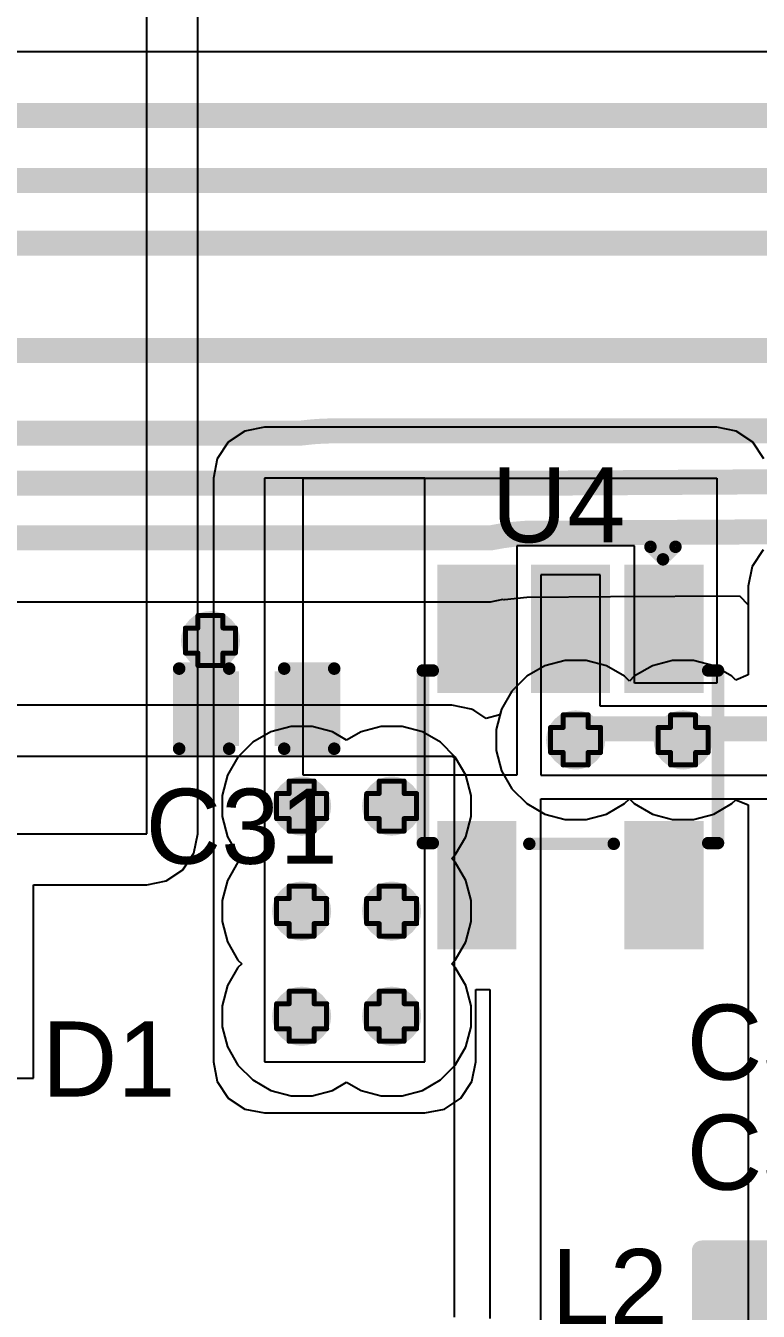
# Model space of a CAD drawing. Header units: inches. Extents: x -5 to 501, y -9 to 81.
# Drawn here: x 88.69 to 96.13, y 25.43 to 38.48 of the extents above; entities that cross this region are included whole.
import ezdxf

# ---------------------------------------------------------------- set-up
doc = ezdxf.new("R2010")
doc.units = ezdxf.units.IN
for name, color, linetype in [('Bottom Layer', 5, 'Continuous'), ('Drill Drawing', 1, 'Continuous'), ('Ground', 16, 'Continuous'), ('Power', 76, 'Continuous'), ('Top Layer', 1, 'Continuous'), ('Top Overlay', 2, 'Continuous'), ('Top Paste', 8, 'Continuous'), ('Top Solder', 216, 'Continuous'), ('Via Holes', 16, 'Continuous')]:
    doc.layers.add(name, color=color, linetype=linetype)
doc.styles.add('Arial', font='', dxfattribs={"height": 0.2})
doc.styles.get('Arial').set_extended_font_data('Arial')

msp = doc.modelspace()

# ---------------------------------------------------------------- hatches: boundary and pattern name
at = {"layer": 'Bottom Layer'}
h = msp.add_hatch(color=5, dxfattribs=at)
edge = h.paths.add_edge_path()
edge.add_arc((90.564, 32.238), 0.3, 0, 360)
h = msp.add_hatch(color=5, dxfattribs=at)
edge = h.paths.add_edge_path()
edge.add_arc((94.273, 31.229), 0.3, 0, 360)
h = msp.add_hatch(color=5, dxfattribs=at)
edge = h.paths.add_edge_path()
edge.add_arc((95.365, 31.229), 0.3, 0, 360)
h = msp.add_hatch(color=5, dxfattribs=at)
edge = h.paths.add_edge_path()
edge.add_arc((91.49, 30.558), 0.3, 0, 360)
h = msp.add_hatch(color=5, dxfattribs=at)
edge = h.paths.add_edge_path()
edge.add_arc((92.404, 30.558), 0.3, 0, 360)
h = msp.add_hatch(color=5, dxfattribs=at)
edge = h.paths.add_edge_path()
edge.add_arc((91.49, 29.492), 0.3, 0, 360)
h = msp.add_hatch(color=5, dxfattribs=at)
edge = h.paths.add_edge_path()
edge.add_arc((92.404, 29.492), 0.3, 0, 360)
h = msp.add_hatch(color=5, dxfattribs=at)
edge = h.paths.add_edge_path()
edge.add_arc((91.49, 28.425), 0.3, 0, 360)
h = msp.add_hatch(color=5, dxfattribs=at)
edge = h.paths.add_edge_path()
edge.add_arc((92.404, 28.425), 0.3, 0, 360)
at = {"layer": 'Ground'}
h = msp.add_hatch(color=16, dxfattribs=at)
edge = h.paths.add_edge_path()
edge.add_arc((90.564, 32.238), 0.3, 0, 360)
h = msp.add_hatch(color=16, dxfattribs=at)
edge = h.paths.add_edge_path()
edge.add_arc((94.273, 31.229), 0.3, 0, 360)
h = msp.add_hatch(color=16, dxfattribs=at)
edge = h.paths.add_edge_path()
edge.add_arc((95.365, 31.229), 0.3, 0, 360)
h = msp.add_hatch(color=16, dxfattribs=at)
edge = h.paths.add_edge_path()
edge.add_arc((91.49, 30.558), 0.3, 0, 360)
h = msp.add_hatch(color=16, dxfattribs=at)
edge = h.paths.add_edge_path()
edge.add_arc((92.404, 30.558), 0.3, 0, 360)
h = msp.add_hatch(color=16, dxfattribs=at)
edge = h.paths.add_edge_path()
edge.add_arc((91.49, 29.492), 0.3, 0, 360)
h = msp.add_hatch(color=16, dxfattribs=at)
edge = h.paths.add_edge_path()
edge.add_arc((92.404, 29.492), 0.3, 0, 360)
h = msp.add_hatch(color=16, dxfattribs=at)
edge = h.paths.add_edge_path()
edge.add_arc((91.49, 28.425), 0.3, 0, 360)
h = msp.add_hatch(color=16, dxfattribs=at)
edge = h.paths.add_edge_path()
edge.add_arc((92.404, 28.425), 0.3, 0, 360)
at = {"layer": 'Power'}
h = msp.add_hatch(color=76, dxfattribs=at)
edge = h.paths.add_edge_path()
edge.add_arc((90.564, 32.238), 0.3, 0, 360)
h = msp.add_hatch(color=76, dxfattribs=at)
edge = h.paths.add_edge_path()
edge.add_arc((94.273, 31.229), 0.3, 0, 360)
h = msp.add_hatch(color=76, dxfattribs=at)
edge = h.paths.add_edge_path()
edge.add_arc((95.365, 31.229), 0.3, 0, 360)
h = msp.add_hatch(color=76, dxfattribs=at)
edge = h.paths.add_edge_path()
edge.add_arc((91.49, 30.558), 0.3, 0, 360)
h = msp.add_hatch(color=76, dxfattribs=at)
edge = h.paths.add_edge_path()
edge.add_arc((92.404, 30.558), 0.3, 0, 360)
h = msp.add_hatch(color=76, dxfattribs=at)
edge = h.paths.add_edge_path()
edge.add_arc((91.49, 29.492), 0.3, 0, 360)
h = msp.add_hatch(color=76, dxfattribs=at)
edge = h.paths.add_edge_path()
edge.add_arc((92.404, 29.492), 0.3, 0, 360)
h = msp.add_hatch(color=76, dxfattribs=at)
edge = h.paths.add_edge_path()
edge.add_arc((91.49, 28.425), 0.3, 0, 360)
h = msp.add_hatch(color=76, dxfattribs=at)
edge = h.paths.add_edge_path()
edge.add_arc((92.404, 28.425), 0.3, 0, 360)
at = {"layer": 'Top Layer'}
for points in [[(93.571, 32.905), (93.571, 31.805), (92.971, 31.805), (92.971, 32.905)], [(94.521, 32.905), (94.521, 31.805), (93.921, 31.805), (93.921, 32.905)], [(95.471, 32.905), (95.471, 31.805), (94.871, 31.805), (94.871, 32.905)], [(90.335, 31.229), (90.335, 31.864), (90.792, 31.864), (90.792, 31.229)], [(91.275, 31.229), (91.275, 31.864), (91.732, 31.864), (91.732, 31.229)], [(93.571, 30.305), (93.571, 29.205), (92.971, 29.205), (92.971, 30.305)], [(95.471, 30.305), (95.471, 29.205), (94.871, 29.205), (94.871, 30.305)], [(95.716, 25.892), (96.116, 25.892), (96.116, 25.292), (95.716, 25.292)]]:
    msp.add_hatch(color=1, dxfattribs=at).paths.add_polyline_path(points)
h = msp.add_hatch(color=1, dxfattribs=at)
edge = h.paths.add_edge_path()
edge.add_arc((90.564, 32.238), 0.3, 0, 360)
h = msp.add_hatch(color=1, dxfattribs=at)
edge = h.paths.add_edge_path()
edge.add_arc((94.273, 31.229), 0.3, 0, 360)
h = msp.add_hatch(color=1, dxfattribs=at)
edge = h.paths.add_edge_path()
edge.add_arc((95.365, 31.229), 0.3, 0, 360)
h = msp.add_hatch(color=1, dxfattribs=at)
edge = h.paths.add_edge_path()
edge.add_arc((91.49, 30.558), 0.3, 0, 360)
h = msp.add_hatch(color=1, dxfattribs=at)
edge = h.paths.add_edge_path()
edge.add_arc((92.404, 30.558), 0.3, 0, 360)
h = msp.add_hatch(color=1, dxfattribs=at)
edge = h.paths.add_edge_path()
edge.add_arc((91.49, 29.492), 0.3, 0, 360)
h = msp.add_hatch(color=1, dxfattribs=at)
edge = h.paths.add_edge_path()
edge.add_arc((92.404, 29.492), 0.3, 0, 360)
h = msp.add_hatch(color=1, dxfattribs=at)
edge = h.paths.add_edge_path()
edge.add_arc((91.49, 28.425), 0.3, 0, 360)
h = msp.add_hatch(color=1, dxfattribs=at)
edge = h.paths.add_edge_path()
edge.add_arc((92.404, 28.425), 0.3, 0, 360)
at = {"layer": 'Top Paste'}
for points in [[(93.571, 32.905), (93.571, 31.805), (92.971, 31.805), (92.971, 32.905)], [(94.521, 32.905), (94.521, 31.805), (93.921, 31.805), (93.921, 32.905)], [(95.471, 32.905), (95.471, 31.805), (94.871, 31.805), (94.871, 32.905)], [(90.335, 31.229), (90.335, 31.864), (90.792, 31.864), (90.792, 31.229)], [(91.275, 31.229), (91.275, 31.864), (91.732, 31.864), (91.732, 31.229)], [(93.571, 30.305), (93.571, 29.205), (92.971, 29.205), (92.971, 30.305)], [(95.471, 30.305), (95.471, 29.205), (94.871, 29.205), (94.871, 30.305)], [(95.716, 25.892), (96.116, 25.892), (96.116, 25.292), (95.716, 25.292)]]:
    msp.add_hatch(color=8, dxfattribs=at).paths.add_polyline_path(points)
at = {"layer": 'Top Solder'}
for points in [[(93.672, 33.007), (93.672, 31.704), (92.869, 31.704), (92.869, 33.007)], [(94.622, 33.007), (94.622, 31.704), (93.819, 31.704), (93.819, 33.007)], [(95.572, 33.007), (95.572, 31.704), (94.769, 31.704), (94.769, 33.007)], [(90.275, 31.169), (90.275, 31.924), (90.852, 31.924), (90.852, 31.169)], [(91.215, 31.169), (91.215, 31.924), (91.792, 31.924), (91.792, 31.169)], [(93.672, 30.407), (93.672, 29.104), (92.869, 29.104), (92.869, 30.407)], [(95.572, 30.407), (95.572, 29.104), (94.769, 29.104), (94.769, 30.407)], [(95.614, 25.993), (96.218, 25.993), (96.218, 25.19), (95.614, 25.19)]]:
    msp.add_hatch(color=216, dxfattribs=at).paths.add_polyline_path(points)
at = {"layer": 'Via Holes'}
h = msp.add_hatch(color=7, dxfattribs=at)
edge = h.paths.add_edge_path()
edge.add_arc((90.564, 32.238), 0.15, 0, 360)
h = msp.add_hatch(color=7, dxfattribs=at)
edge = h.paths.add_edge_path()
edge.add_arc((94.273, 31.229), 0.15, 0, 360)
h = msp.add_hatch(color=7, dxfattribs=at)
edge = h.paths.add_edge_path()
edge.add_arc((95.365, 31.229), 0.15, 0, 360)
h = msp.add_hatch(color=7, dxfattribs=at)
edge = h.paths.add_edge_path()
edge.add_arc((91.49, 30.558), 0.15, 0, 360)
h = msp.add_hatch(color=7, dxfattribs=at)
edge = h.paths.add_edge_path()
edge.add_arc((92.404, 30.558), 0.15, 0, 360)
h = msp.add_hatch(color=7, dxfattribs=at)
edge = h.paths.add_edge_path()
edge.add_arc((91.49, 29.492), 0.15, 0, 360)
h = msp.add_hatch(color=7, dxfattribs=at)
edge = h.paths.add_edge_path()
edge.add_arc((92.404, 29.492), 0.15, 0, 360)
h = msp.add_hatch(color=7, dxfattribs=at)
edge = h.paths.add_edge_path()
edge.add_arc((91.49, 28.425), 0.15, 0, 360)
h = msp.add_hatch(color=7, dxfattribs=at)
edge = h.paths.add_edge_path()
edge.add_arc((92.404, 28.425), 0.15, 0, 360)

# ---------------------------------------------------------------- linework, layer by layer
at = {"layer": 'Bottom Layer'}
for p, q in [((105.703, 38.214), (73.188, 38.214)), ((86.387, 32.632), (93.41, 32.632)), ((93.41, 32.632), (93.538, 32.658)), ((93.538, 32.658), (93.539, 32.653)), ((93.539, 32.653), (93.55, 32.656)), ((93.55, 32.656), (93.779, 32.679)), ((93.779, 32.679), (94.627, 32.684)), ((94.627, 32.684), (95.937, 32.692)), ((94.627, 32.684), (94.627, 32.684)), ((94.627, 32.684), (94.627, 32.684)), ((95.937, 32.692), (96.027, 32.602)), ((96.027, 32.602), (96.027, 31.889)), ((93.961, 31.982), (93.777, 31.876)), ((94.167, 32.037), (93.961, 31.982)), ((94.379, 32.037), (94.167, 32.037)), ((94.585, 31.982), (94.379, 32.037)), ((94.769, 31.876), (94.585, 31.982)), ((95.053, 31.982), (94.869, 31.876)), ((95.258, 32.037), (95.053, 31.982)), ((95.471, 32.037), (95.258, 32.037)), ((95.677, 31.982), (95.471, 32.037)), ((95.861, 31.876), (95.677, 31.982)), ((93.777, 31.876), (93.626, 31.725)), ((94.819, 31.826), (94.769, 31.876)), ((94.869, 31.876), (94.819, 31.826)), ((95.9, 31.836), (95.861, 31.876)), ((96.027, 31.889), (95.9, 31.836)), ((93.626, 31.725), (93.52, 31.541)), ((93.52, 31.541), (93.465, 31.336)), ((91.384, 31.366), (91.178, 31.311)), ((91.596, 31.366), (91.384, 31.366)), ((91.802, 31.311), (91.596, 31.366)), ((92.298, 31.366), (92.093, 31.311)), ((92.511, 31.366), (92.298, 31.366)), ((92.716, 31.311), (92.511, 31.366)), ((93.465, 31.336), (93.465, 31.123)), ((90.994, 31.205), (90.843, 31.054)), ((91.178, 31.311), (90.994, 31.205)), ((91.947, 31.227), (91.802, 31.311)), ((92.093, 31.311), (91.947, 31.227)), ((92.901, 31.205), (92.716, 31.311)), ((93.051, 31.054), (92.901, 31.205)), ((90.843, 31.054), (90.737, 30.87)), ((93.157, 30.87), (93.051, 31.054)), ((93.465, 31.123), (93.52, 30.917)), ((90.737, 30.87), (90.682, 30.665)), ((93.212, 30.665), (93.157, 30.87)), ((93.52, 30.917), (93.626, 30.733)), ((90.682, 30.665), (90.682, 30.452)), ((93.212, 30.452), (93.212, 30.665)), ((93.626, 30.733), (93.777, 30.583)), ((93.777, 30.583), (93.961, 30.476)), ((94.585, 30.476), (94.769, 30.583)), ((94.769, 30.583), (94.819, 30.633)), ((94.819, 30.633), (94.869, 30.583)), ((94.869, 30.583), (95.053, 30.476)), ((95.677, 30.476), (95.861, 30.583)), ((95.861, 30.583), (95.9, 30.622)), ((95.9, 30.622), (96.027, 30.57)), ((96.027, 30.57), (96.027, 24.231)), ((90.682, 30.452), (90.737, 30.246)), ((93.157, 30.246), (93.212, 30.452)), ((93.961, 30.476), (94.167, 30.421)), ((94.167, 30.421), (94.379, 30.421)), ((94.379, 30.421), (94.585, 30.476)), ((95.053, 30.476), (95.258, 30.421)), ((95.258, 30.421), (95.471, 30.421)), ((95.471, 30.421), (95.677, 30.476)), ((90.737, 30.246), (90.843, 30.062)), ((93.051, 30.062), (93.157, 30.246)), ((90.843, 30.062), (90.881, 30.025)), ((90.881, 30.025), (90.843, 29.988)), ((93.014, 30.025), (93.051, 30.062)), ((93.051, 29.988), (93.014, 30.025)), ((90.843, 29.988), (90.737, 29.803)), ((93.157, 29.803), (93.051, 29.988)), ((90.737, 29.803), (90.682, 29.598)), ((93.212, 29.598), (93.157, 29.803)), ((90.682, 29.598), (90.682, 29.385)), ((93.212, 29.385), (93.212, 29.598)), ((90.682, 29.385), (90.737, 29.18)), ((93.157, 29.18), (93.212, 29.385)), ((90.737, 29.18), (90.843, 28.995)), ((93.051, 28.995), (93.157, 29.18)), ((90.843, 28.995), (90.881, 28.958)), ((93.014, 28.958), (93.051, 28.995)), ((90.843, 28.921), (90.737, 28.737)), ((90.881, 28.958), (90.843, 28.921)), ((93.051, 28.921), (93.014, 28.958)), ((93.157, 28.737), (93.051, 28.921)), ((90.737, 28.737), (90.682, 28.531)), ((93.212, 28.531), (93.157, 28.737)), ((90.682, 28.531), (90.682, 28.318)), ((93.212, 28.318), (93.212, 28.531)), ((90.682, 28.318), (90.737, 28.113)), ((93.157, 28.113), (93.212, 28.318)), ((90.737, 28.113), (90.843, 27.929)), ((93.051, 27.929), (93.157, 28.113)), ((90.843, 27.929), (90.994, 27.778)), ((92.901, 27.778), (93.051, 27.929)), ((90.994, 27.778), (91.178, 27.672)), ((91.178, 27.672), (91.384, 27.617)), ((91.596, 27.617), (91.802, 27.672)), ((91.802, 27.672), (91.947, 27.756)), ((91.947, 27.756), (92.093, 27.672)), ((92.093, 27.672), (92.298, 27.617)), ((92.511, 27.617), (92.716, 27.672)), ((92.716, 27.672), (92.901, 27.778)), ((91.384, 27.617), (91.596, 27.617)), ((92.298, 27.617), (92.511, 27.617))]:
    msp.add_line(p, q, dxfattribs=at)
at = {"layer": 'Bottom Layer', "const_width": 0.254}
for points in [[(73.188, 37.567), (106.197, 37.567)], [(73.671, 36.906), (104.517, 36.906)], [(73.874, 36.271), (103.122, 36.271)], [(74.166, 35.181), (102.181, 35.181)], [(74.918, 34.344), (91.49, 34.344)], [(91.49, 34.344), (91.49, 34.344)], [(91.827, 34.366), (103.039, 34.366)], [(75.299, 33.835), (93.921, 33.835)], [(93.921, 33.835), (97.711, 33.858)], [(75.954, 33.28), (93.41, 33.28)], [(93.41, 33.28), (93.41, 33.28)], [(93.758, 33.326), (94.623, 33.332)], [(93.758, 33.326), (93.758, 33.326)], [(94.623, 33.332), (97.712, 33.35)], [(94.623, 33.332), (94.623, 33.332)]]:
    msp.add_lwpolyline(points, dxfattribs=at)
for points in [[(91.49, 34.344, -0.033295), (91.827, 34.366)], [(93.41, 33.28, -0.034603), (93.758, 33.326)]]:
    msp.add_lwpolyline(points, format="xyb", dxfattribs=at)
at = {"layer": 'Bottom Layer', "const_width": 0.127}
for points in [[(91.426, 34.344, 1), (91.553, 34.344, 1)], [(91.426, 34.344, 1), (91.553, 34.344, 1)], [(91.426, 34.344, 1), (91.553, 34.344, 1)], [(91.426, 34.344, 1), (91.553, 34.344, 1)], [(91.764, 34.366, 1), (91.891, 34.366, 1)], [(91.764, 34.366, 1), (91.891, 34.366, 1)], [(93.858, 33.835, 1), (93.985, 33.835, 1)], [(93.858, 33.835, 1), (93.985, 33.835, 1)], [(93.347, 33.28, 1), (93.474, 33.28, 1)], [(93.347, 33.28, 1), (93.474, 33.28, 1)], [(93.347, 33.28, 1), (93.474, 33.28, 1)], [(93.347, 33.28, 1), (93.474, 33.28, 1)], [(93.695, 33.326, 1), (93.822, 33.326, 1)], [(93.695, 33.326, 1), (93.822, 33.326, 1)], [(93.695, 33.326, 1), (93.822, 33.326, 1)], [(93.695, 33.326, 1), (93.822, 33.326, 1)], [(94.559, 33.332, 1), (94.686, 33.332, 1)], [(94.559, 33.332, 1), (94.686, 33.332, 1)], [(94.56, 33.332, 1), (94.687, 33.332, 1)], [(94.56, 33.332, 1), (94.687, 33.332, 1)]]:
    msp.add_lwpolyline(points, format="xyb", close=True, dxfattribs=at)
at = {"layer": 'Drill Drawing', "const_width": 0.0508}
for points in [[(90.437, 32.365), (90.437, 32.492)], [(90.437, 32.492), (90.691, 32.492)], [(90.691, 32.365), (90.691, 32.492)], [(90.31, 32.111), (90.31, 32.365)], [(90.31, 32.365), (90.437, 32.365)], [(90.691, 32.365), (90.818, 32.365)], [(90.818, 32.111), (90.818, 32.365)], [(90.31, 32.111), (90.437, 32.111)], [(90.437, 31.984), (90.437, 32.111)], [(90.691, 32.111), (90.818, 32.111)], [(90.691, 31.984), (90.691, 32.111)], [(90.437, 31.984), (90.691, 31.984)], [(94.146, 31.356), (94.146, 31.483)], [(94.146, 31.483), (94.4, 31.483)], [(94.4, 31.356), (94.4, 31.483)], [(95.238, 31.356), (95.238, 31.483)], [(95.238, 31.483), (95.492, 31.483)], [(95.492, 31.356), (95.492, 31.483)], [(94.019, 31.102), (94.019, 31.356)], [(94.019, 31.356), (94.146, 31.356)], [(94.4, 31.356), (94.527, 31.356)], [(94.527, 31.102), (94.527, 31.356)], [(95.111, 31.102), (95.111, 31.356)], [(95.111, 31.356), (95.238, 31.356)], [(95.492, 31.356), (95.619, 31.356)], [(95.619, 31.102), (95.619, 31.356)], [(94.019, 31.102), (94.146, 31.102)], [(94.146, 30.975), (94.146, 31.102)], [(94.4, 31.102), (94.527, 31.102)], [(94.4, 30.975), (94.4, 31.102)], [(95.111, 31.102), (95.238, 31.102)], [(95.238, 30.975), (95.238, 31.102)], [(95.492, 31.102), (95.619, 31.102)], [(95.492, 30.975), (95.492, 31.102)], [(94.146, 30.975), (94.4, 30.975)], [(95.238, 30.975), (95.492, 30.975)], [(91.363, 30.685), (91.363, 30.812)], [(91.363, 30.812), (91.617, 30.812)], [(91.617, 30.685), (91.617, 30.812)], [(92.277, 30.685), (92.277, 30.812)], [(92.277, 30.812), (92.531, 30.812)], [(92.531, 30.685), (92.531, 30.812)], [(91.236, 30.431), (91.236, 30.685)], [(91.236, 30.685), (91.363, 30.685)], [(91.617, 30.685), (91.744, 30.685)], [(91.744, 30.431), (91.744, 30.685)], [(92.15, 30.431), (92.15, 30.685)], [(92.15, 30.685), (92.277, 30.685)], [(92.531, 30.685), (92.658, 30.685)], [(92.658, 30.431), (92.658, 30.685)], [(91.236, 30.431), (91.363, 30.431)], [(91.363, 30.304), (91.363, 30.431)], [(91.617, 30.431), (91.744, 30.431)], [(91.617, 30.304), (91.617, 30.431)], [(92.15, 30.431), (92.277, 30.431)], [(92.277, 30.304), (92.277, 30.431)], [(92.531, 30.431), (92.658, 30.431)], [(92.531, 30.304), (92.531, 30.431)], [(91.363, 30.304), (91.617, 30.304)], [(92.277, 30.304), (92.531, 30.304)], [(91.363, 29.619), (91.363, 29.746)], [(91.363, 29.746), (91.617, 29.746)], [(91.617, 29.619), (91.617, 29.746)], [(92.277, 29.619), (92.277, 29.746)], [(92.277, 29.746), (92.531, 29.746)], [(92.531, 29.619), (92.531, 29.746)], [(91.236, 29.365), (91.236, 29.619)], [(91.236, 29.619), (91.363, 29.619)], [(91.617, 29.619), (91.744, 29.619)], [(91.744, 29.365), (91.744, 29.619)], [(92.15, 29.365), (92.15, 29.619)], [(92.15, 29.619), (92.277, 29.619)], [(92.531, 29.619), (92.658, 29.619)], [(92.658, 29.365), (92.658, 29.619)], [(91.236, 29.365), (91.363, 29.365)], [(91.363, 29.238), (91.363, 29.365)], [(91.617, 29.365), (91.744, 29.365)], [(91.617, 29.238), (91.617, 29.365)], [(92.15, 29.365), (92.277, 29.365)], [(92.277, 29.238), (92.277, 29.365)], [(92.531, 29.365), (92.658, 29.365)], [(92.531, 29.238), (92.531, 29.365)], [(91.363, 29.238), (91.617, 29.238)], [(92.277, 29.238), (92.531, 29.238)], [(91.236, 28.298), (91.236, 28.552)], [(91.236, 28.552), (91.363, 28.552)], [(91.363, 28.552), (91.363, 28.679)], [(91.363, 28.679), (91.617, 28.679)], [(91.617, 28.552), (91.617, 28.679)], [(91.617, 28.552), (91.744, 28.552)], [(91.744, 28.298), (91.744, 28.552)], [(92.15, 28.298), (92.15, 28.552)], [(92.15, 28.552), (92.277, 28.552)], [(92.277, 28.552), (92.277, 28.679)], [(92.277, 28.679), (92.531, 28.679)], [(92.531, 28.552), (92.531, 28.679)], [(92.531, 28.552), (92.658, 28.552)], [(92.658, 28.298), (92.658, 28.552)], [(91.236, 28.298), (91.363, 28.298)], [(91.363, 28.171), (91.363, 28.298)], [(91.617, 28.298), (91.744, 28.298)], [(91.617, 28.171), (91.617, 28.298)], [(92.15, 28.298), (92.277, 28.298)], [(92.277, 28.171), (92.277, 28.298)], [(92.531, 28.298), (92.658, 28.298)], [(92.531, 28.171), (92.531, 28.298)], [(91.363, 28.171), (91.617, 28.171)], [(92.277, 28.171), (92.531, 28.171)]]:
    msp.add_lwpolyline(points, dxfattribs=at)
at = {"layer": 'Drill Drawing', "const_width": 0.0254}
for points in [[(90.424, 32.492, 1), (90.449, 32.492, 1)], [(90.424, 32.492, 1), (90.449, 32.492, 1)], [(90.678, 32.492, 1), (90.703, 32.492, 1)], [(90.678, 32.492, 1), (90.703, 32.492, 1)], [(90.297, 32.365, 1), (90.322, 32.365, 1)], [(90.297, 32.365, 1), (90.322, 32.365, 1)], [(90.424, 32.365, 1), (90.449, 32.365, 1)], [(90.424, 32.365, 1), (90.449, 32.365, 1)], [(90.678, 32.365, 1), (90.703, 32.365, 1)], [(90.678, 32.365, 1), (90.703, 32.365, 1)], [(90.805, 32.365, 1), (90.83, 32.365, 1)], [(90.805, 32.365, 1), (90.83, 32.365, 1)], [(90.297, 32.111, 1), (90.322, 32.111, 1)], [(90.297, 32.111, 1), (90.322, 32.111, 1)], [(90.424, 32.111, 1), (90.449, 32.111, 1)], [(90.424, 32.111, 1), (90.449, 32.111, 1)], [(90.678, 32.111, 1), (90.703, 32.111, 1)], [(90.678, 32.111, 1), (90.703, 32.111, 1)], [(90.805, 32.111, 1), (90.83, 32.111, 1)], [(90.805, 32.111, 1), (90.83, 32.111, 1)], [(90.424, 31.984, 1), (90.449, 31.984, 1)], [(90.424, 31.984, 1), (90.449, 31.984, 1)], [(90.678, 31.984, 1), (90.703, 31.984, 1)], [(90.678, 31.984, 1), (90.703, 31.984, 1)], [(94.133, 31.483, 1), (94.159, 31.483, 1)], [(94.133, 31.483, 1), (94.159, 31.483, 1)], [(94.387, 31.483, 1), (94.413, 31.483, 1)], [(94.387, 31.483, 1), (94.413, 31.483, 1)], [(95.225, 31.483, 1), (95.25, 31.483, 1)], [(95.225, 31.483, 1), (95.25, 31.483, 1)], [(95.479, 31.483, 1), (95.504, 31.483, 1)], [(95.479, 31.483, 1), (95.504, 31.483, 1)], [(94.006, 31.356, 1), (94.032, 31.356, 1)], [(94.006, 31.356, 1), (94.032, 31.356, 1)], [(94.133, 31.356, 1), (94.159, 31.356, 1)], [(94.133, 31.356, 1), (94.159, 31.356, 1)], [(94.387, 31.356, 1), (94.413, 31.356, 1)], [(94.387, 31.356, 1), (94.413, 31.356, 1)], [(94.514, 31.356, 1), (94.54, 31.356, 1)], [(94.514, 31.356, 1), (94.54, 31.356, 1)], [(95.098, 31.356, 1), (95.123, 31.356, 1)], [(95.098, 31.356, 1), (95.123, 31.356, 1)], [(95.225, 31.356, 1), (95.25, 31.356, 1)], [(95.225, 31.356, 1), (95.25, 31.356, 1)], [(95.479, 31.356, 1), (95.504, 31.356, 1)], [(95.479, 31.356, 1), (95.504, 31.356, 1)], [(95.606, 31.356, 1), (95.631, 31.356, 1)], [(95.606, 31.356, 1), (95.631, 31.356, 1)], [(94.006, 31.102, 1), (94.032, 31.102, 1)], [(94.006, 31.102, 1), (94.032, 31.102, 1)], [(94.133, 31.102, 1), (94.159, 31.102, 1)], [(94.133, 31.102, 1), (94.159, 31.102, 1)], [(94.387, 31.102, 1), (94.413, 31.102, 1)], [(94.387, 31.102, 1), (94.413, 31.102, 1)], [(94.514, 31.102, 1), (94.54, 31.102, 1)], [(94.514, 31.102, 1), (94.54, 31.102, 1)], [(95.098, 31.102, 1), (95.123, 31.102, 1)], [(95.098, 31.102, 1), (95.123, 31.102, 1)], [(95.225, 31.102, 1), (95.25, 31.102, 1)], [(95.225, 31.102, 1), (95.25, 31.102, 1)], [(95.479, 31.102, 1), (95.504, 31.102, 1)], [(95.479, 31.102, 1), (95.504, 31.102, 1)], [(95.606, 31.102, 1), (95.631, 31.102, 1)], [(95.606, 31.102, 1), (95.631, 31.102, 1)], [(94.133, 30.975, 1), (94.159, 30.975, 1)], [(94.133, 30.975, 1), (94.159, 30.975, 1)], [(94.387, 30.975, 1), (94.413, 30.975, 1)], [(94.387, 30.975, 1), (94.413, 30.975, 1)], [(95.225, 30.975, 1), (95.25, 30.975, 1)], [(95.225, 30.975, 1), (95.25, 30.975, 1)], [(95.479, 30.975, 1), (95.504, 30.975, 1)], [(95.479, 30.975, 1), (95.504, 30.975, 1)], [(91.35, 30.812, 1), (91.376, 30.812, 1)], [(91.35, 30.812, 1), (91.376, 30.812, 1)], [(91.604, 30.812, 1), (91.63, 30.812, 1)], [(91.604, 30.812, 1), (91.63, 30.812, 1)], [(92.265, 30.812, 1), (92.29, 30.812, 1)], [(92.265, 30.812, 1), (92.29, 30.812, 1)], [(92.519, 30.812, 1), (92.544, 30.812, 1)], [(92.519, 30.812, 1), (92.544, 30.812, 1)], [(91.223, 30.685, 1), (91.249, 30.685, 1)], [(91.223, 30.685, 1), (91.249, 30.685, 1)], [(91.35, 30.685, 1), (91.376, 30.685, 1)], [(91.35, 30.685, 1), (91.376, 30.685, 1)], [(91.604, 30.685, 1), (91.63, 30.685, 1)], [(91.604, 30.685, 1), (91.63, 30.685, 1)], [(91.731, 30.685, 1), (91.757, 30.685, 1)], [(91.731, 30.685, 1), (91.757, 30.685, 1)], [(92.138, 30.685, 1), (92.163, 30.685, 1)], [(92.138, 30.685, 1), (92.163, 30.685, 1)], [(92.265, 30.685, 1), (92.29, 30.685, 1)], [(92.265, 30.685, 1), (92.29, 30.685, 1)], [(92.519, 30.685, 1), (92.544, 30.685, 1)], [(92.519, 30.685, 1), (92.544, 30.685, 1)], [(92.646, 30.685, 1), (92.671, 30.685, 1)], [(92.646, 30.685, 1), (92.671, 30.685, 1)], [(91.223, 30.431, 1), (91.249, 30.431, 1)], [(91.223, 30.431, 1), (91.249, 30.431, 1)], [(91.35, 30.431, 1), (91.376, 30.431, 1)], [(91.35, 30.431, 1), (91.376, 30.431, 1)], [(91.604, 30.431, 1), (91.63, 30.431, 1)], [(91.604, 30.431, 1), (91.63, 30.431, 1)], [(91.731, 30.431, 1), (91.757, 30.431, 1)], [(91.731, 30.431, 1), (91.757, 30.431, 1)], [(92.138, 30.431, 1), (92.163, 30.431, 1)], [(92.138, 30.431, 1), (92.163, 30.431, 1)], [(92.265, 30.431, 1), (92.29, 30.431, 1)], [(92.265, 30.431, 1), (92.29, 30.431, 1)], [(92.519, 30.431, 1), (92.544, 30.431, 1)], [(92.519, 30.431, 1), (92.544, 30.431, 1)], [(92.646, 30.431, 1), (92.671, 30.431, 1)], [(92.646, 30.431, 1), (92.671, 30.431, 1)], [(91.35, 30.304, 1), (91.376, 30.304, 1)], [(91.35, 30.304, 1), (91.376, 30.304, 1)], [(91.604, 30.304, 1), (91.63, 30.304, 1)], [(91.604, 30.304, 1), (91.63, 30.304, 1)], [(92.265, 30.304, 1), (92.29, 30.304, 1)], [(92.265, 30.304, 1), (92.29, 30.304, 1)], [(92.519, 30.304, 1), (92.544, 30.304, 1)], [(92.519, 30.304, 1), (92.544, 30.304, 1)], [(91.35, 29.746, 1), (91.376, 29.746, 1)], [(91.35, 29.746, 1), (91.376, 29.746, 1)], [(91.604, 29.746, 1), (91.63, 29.746, 1)], [(91.604, 29.746, 1), (91.63, 29.746, 1)], [(92.265, 29.746, 1), (92.29, 29.746, 1)], [(92.265, 29.746, 1), (92.29, 29.746, 1)], [(92.519, 29.746, 1), (92.544, 29.746, 1)], [(92.519, 29.746, 1), (92.544, 29.746, 1)], [(91.223, 29.619, 1), (91.249, 29.619, 1)], [(91.223, 29.619, 1), (91.249, 29.619, 1)], [(91.35, 29.619, 1), (91.376, 29.619, 1)], [(91.35, 29.619, 1), (91.376, 29.619, 1)], [(91.604, 29.619, 1), (91.63, 29.619, 1)], [(91.604, 29.619, 1), (91.63, 29.619, 1)], [(91.731, 29.619, 1), (91.757, 29.619, 1)], [(91.731, 29.619, 1), (91.757, 29.619, 1)], [(92.138, 29.619, 1), (92.163, 29.619, 1)], [(92.138, 29.619, 1), (92.163, 29.619, 1)], [(92.265, 29.619, 1), (92.29, 29.619, 1)], [(92.265, 29.619, 1), (92.29, 29.619, 1)], [(92.519, 29.619, 1), (92.544, 29.619, 1)], [(92.519, 29.619, 1), (92.544, 29.619, 1)], [(92.646, 29.619, 1), (92.671, 29.619, 1)], [(92.646, 29.619, 1), (92.671, 29.619, 1)], [(91.223, 29.365, 1), (91.249, 29.365, 1)], [(91.223, 29.365, 1), (91.249, 29.365, 1)], [(91.35, 29.365, 1), (91.376, 29.365, 1)], [(91.35, 29.365, 1), (91.376, 29.365, 1)], [(91.604, 29.365, 1), (91.63, 29.365, 1)], [(91.604, 29.365, 1), (91.63, 29.365, 1)], [(91.731, 29.365, 1), (91.757, 29.365, 1)], [(91.731, 29.365, 1), (91.757, 29.365, 1)], [(92.138, 29.365, 1), (92.163, 29.365, 1)], [(92.138, 29.365, 1), (92.163, 29.365, 1)], [(92.265, 29.365, 1), (92.29, 29.365, 1)], [(92.265, 29.365, 1), (92.29, 29.365, 1)], [(92.519, 29.365, 1), (92.544, 29.365, 1)], [(92.519, 29.365, 1), (92.544, 29.365, 1)], [(92.646, 29.365, 1), (92.671, 29.365, 1)], [(92.646, 29.365, 1), (92.671, 29.365, 1)], [(91.35, 29.238, 1), (91.376, 29.238, 1)], [(91.35, 29.238, 1), (91.376, 29.238, 1)], [(91.604, 29.238, 1), (91.63, 29.238, 1)], [(91.604, 29.238, 1), (91.63, 29.238, 1)], [(92.265, 29.238, 1), (92.29, 29.238, 1)], [(92.265, 29.238, 1), (92.29, 29.238, 1)], [(92.519, 29.238, 1), (92.544, 29.238, 1)], [(92.519, 29.238, 1), (92.544, 29.238, 1)], [(91.223, 28.552, 1), (91.249, 28.552, 1)], [(91.223, 28.552, 1), (91.249, 28.552, 1)], [(91.35, 28.679, 1), (91.376, 28.679, 1)], [(91.35, 28.679, 1), (91.376, 28.679, 1)], [(91.35, 28.552, 1), (91.376, 28.552, 1)], [(91.35, 28.552, 1), (91.376, 28.552, 1)], [(91.604, 28.679, 1), (91.63, 28.679, 1)], [(91.604, 28.679, 1), (91.63, 28.679, 1)], [(91.604, 28.552, 1), (91.63, 28.552, 1)], [(91.604, 28.552, 1), (91.63, 28.552, 1)], [(91.731, 28.552, 1), (91.757, 28.552, 1)], [(91.731, 28.552, 1), (91.757, 28.552, 1)], [(92.138, 28.552, 1), (92.163, 28.552, 1)], [(92.138, 28.552, 1), (92.163, 28.552, 1)], [(92.265, 28.679, 1), (92.29, 28.679, 1)], [(92.265, 28.679, 1), (92.29, 28.679, 1)], [(92.265, 28.552, 1), (92.29, 28.552, 1)], [(92.265, 28.552, 1), (92.29, 28.552, 1)], [(92.519, 28.679, 1), (92.544, 28.679, 1)], [(92.519, 28.679, 1), (92.544, 28.679, 1)], [(92.519, 28.552, 1), (92.544, 28.552, 1)], [(92.519, 28.552, 1), (92.544, 28.552, 1)], [(92.646, 28.552, 1), (92.671, 28.552, 1)], [(92.646, 28.552, 1), (92.671, 28.552, 1)], [(91.223, 28.298, 1), (91.249, 28.298, 1)], [(91.223, 28.298, 1), (91.249, 28.298, 1)], [(91.35, 28.298, 1), (91.376, 28.298, 1)], [(91.35, 28.298, 1), (91.376, 28.298, 1)], [(91.604, 28.298, 1), (91.63, 28.298, 1)], [(91.604, 28.298, 1), (91.63, 28.298, 1)], [(91.731, 28.298, 1), (91.757, 28.298, 1)], [(91.731, 28.298, 1), (91.757, 28.298, 1)], [(92.138, 28.298, 1), (92.163, 28.298, 1)], [(92.138, 28.298, 1), (92.163, 28.298, 1)], [(92.265, 28.298, 1), (92.29, 28.298, 1)], [(92.265, 28.298, 1), (92.29, 28.298, 1)], [(92.519, 28.298, 1), (92.544, 28.298, 1)], [(92.519, 28.298, 1), (92.544, 28.298, 1)], [(92.646, 28.298, 1), (92.671, 28.298, 1)], [(92.646, 28.298, 1), (92.671, 28.298, 1)], [(91.35, 28.171, 1), (91.376, 28.171, 1)], [(91.35, 28.171, 1), (91.376, 28.171, 1)], [(91.604, 28.171, 1), (91.63, 28.171, 1)], [(91.604, 28.171, 1), (91.63, 28.171, 1)], [(92.265, 28.171, 1), (92.29, 28.171, 1)], [(92.265, 28.171, 1), (92.29, 28.171, 1)], [(92.519, 28.171, 1), (92.544, 28.171, 1)], [(92.519, 28.171, 1), (92.544, 28.171, 1)]]:
    msp.add_lwpolyline(points, format="xyb", close=True, dxfattribs=at)
at = {"layer": 'Ground'}
for p, q in [((96.179, 33.158), (96.067, 32.99)), ((96.067, 32.99), (96.027, 32.791)), ((96.027, 32.791), (96.027, 31.889)), ((93.961, 31.982), (93.777, 31.876)), ((94.167, 32.037), (93.961, 31.982)), ((94.379, 32.037), (94.167, 32.037)), ((94.585, 31.982), (94.379, 32.037)), ((94.769, 31.876), (94.585, 31.982)), ((95.053, 31.982), (94.869, 31.876)), ((95.258, 32.037), (95.053, 31.982)), ((95.471, 32.037), (95.258, 32.037)), ((95.677, 31.982), (95.471, 32.037)), ((95.861, 31.876), (95.677, 31.982)), ((93.777, 31.876), (93.626, 31.725)), ((94.819, 31.826), (94.769, 31.876)), ((94.869, 31.876), (94.819, 31.826)), ((95.9, 31.836), (95.861, 31.876)), ((96.027, 31.889), (95.9, 31.836)), ((93.626, 31.725), (93.52, 31.541)), ((93.52, 31.541), (93.465, 31.336)), ((91.384, 31.366), (91.178, 31.311)), ((91.596, 31.366), (91.384, 31.366)), ((91.802, 31.311), (91.596, 31.366)), ((92.298, 31.366), (92.093, 31.311)), ((92.511, 31.366), (92.298, 31.366)), ((92.716, 31.311), (92.511, 31.366)), ((93.465, 31.336), (93.465, 31.123)), ((90.994, 31.205), (90.843, 31.054)), ((91.178, 31.311), (90.994, 31.205)), ((91.947, 31.227), (91.802, 31.311)), ((92.093, 31.311), (91.947, 31.227)), ((92.901, 31.205), (92.716, 31.311)), ((93.051, 31.054), (92.901, 31.205)), ((90.843, 31.054), (90.737, 30.87)), ((93.157, 30.87), (93.051, 31.054)), ((93.465, 31.123), (93.52, 30.917)), ((90.737, 30.87), (90.682, 30.665)), ((93.212, 30.665), (93.157, 30.87)), ((93.52, 30.917), (93.626, 30.733)), ((90.682, 30.665), (90.682, 30.452)), ((93.212, 30.452), (93.212, 30.665)), ((93.626, 30.733), (93.777, 30.583)), ((93.777, 30.583), (93.961, 30.476)), ((94.585, 30.476), (94.769, 30.583)), ((94.769, 30.583), (94.819, 30.633)), ((94.819, 30.633), (94.869, 30.583)), ((94.869, 30.583), (95.053, 30.476)), ((95.677, 30.476), (95.861, 30.583)), ((95.861, 30.583), (95.9, 30.622)), ((95.9, 30.622), (96.027, 30.57)), ((96.027, 30.57), (96.027, 24.231)), ((90.682, 30.452), (90.737, 30.246)), ((93.157, 30.246), (93.212, 30.452)), ((93.961, 30.476), (94.167, 30.421)), ((94.167, 30.421), (94.379, 30.421)), ((94.379, 30.421), (94.585, 30.476)), ((95.053, 30.476), (95.258, 30.421)), ((95.258, 30.421), (95.471, 30.421)), ((95.471, 30.421), (95.677, 30.476)), ((90.737, 30.246), (90.843, 30.062)), ((93.051, 30.062), (93.157, 30.246)), ((90.843, 30.062), (90.881, 30.025)), ((90.881, 30.025), (90.843, 29.988)), ((93.014, 30.025), (93.051, 30.062)), ((93.051, 29.988), (93.014, 30.025)), ((90.843, 29.988), (90.737, 29.803)), ((93.157, 29.803), (93.051, 29.988)), ((90.737, 29.803), (90.682, 29.598)), ((93.212, 29.598), (93.157, 29.803)), ((90.682, 29.598), (90.682, 29.385)), ((93.212, 29.385), (93.212, 29.598)), ((90.682, 29.385), (90.737, 29.18)), ((93.157, 29.18), (93.212, 29.385)), ((90.737, 29.18), (90.843, 28.995)), ((93.051, 28.995), (93.157, 29.18)), ((90.843, 28.995), (90.881, 28.958)), ((93.014, 28.958), (93.051, 28.995)), ((90.843, 28.921), (90.737, 28.737)), ((90.881, 28.958), (90.843, 28.921)), ((93.051, 28.921), (93.014, 28.958)), ((93.157, 28.737), (93.051, 28.921)), ((90.737, 28.737), (90.682, 28.531)), ((93.212, 28.531), (93.157, 28.737)), ((90.682, 28.531), (90.682, 28.318)), ((93.212, 28.318), (93.212, 28.531)), ((90.682, 28.318), (90.737, 28.113)), ((93.157, 28.113), (93.212, 28.318)), ((90.737, 28.113), (90.843, 27.929)), ((93.051, 27.929), (93.157, 28.113)), ((90.843, 27.929), (90.994, 27.778)), ((92.901, 27.778), (93.051, 27.929)), ((90.994, 27.778), (91.178, 27.672)), ((91.178, 27.672), (91.384, 27.617)), ((91.596, 27.617), (91.802, 27.672)), ((91.802, 27.672), (91.947, 27.756)), ((91.947, 27.756), (92.093, 27.672)), ((92.093, 27.672), (92.298, 27.617)), ((92.511, 27.617), (92.716, 27.672)), ((92.716, 27.672), (92.901, 27.778)), ((91.384, 27.617), (91.596, 27.617)), ((92.298, 27.617), (92.511, 27.617))]:
    msp.add_line(p, q, dxfattribs=at)
at = {"layer": 'Power'}
for p, q in [((96.179, 33.158), (96.067, 32.99)), ((96.067, 32.99), (96.027, 32.791)), ((96.027, 32.791), (96.027, 31.889)), ((93.961, 31.982), (93.777, 31.876)), ((94.167, 32.037), (93.961, 31.982)), ((94.379, 32.037), (94.167, 32.037)), ((94.585, 31.982), (94.379, 32.037)), ((94.769, 31.876), (94.585, 31.982)), ((95.053, 31.982), (94.869, 31.876)), ((95.258, 32.037), (95.053, 31.982)), ((95.471, 32.037), (95.258, 32.037)), ((95.677, 31.982), (95.471, 32.037)), ((95.861, 31.876), (95.677, 31.982)), ((93.777, 31.876), (93.626, 31.725)), ((94.819, 31.826), (94.769, 31.876)), ((94.869, 31.876), (94.819, 31.826)), ((95.9, 31.836), (95.861, 31.876)), ((96.027, 31.889), (95.9, 31.836)), ((93.626, 31.725), (93.52, 31.541)), ((93.015, 31.582), (86.532, 31.582)), ((93.113, 31.563), (93.015, 31.582)), ((93.015, 31.582), (93.015, 31.582)), ((93.015, 31.582), (93.015, 31.582)), ((93.213, 31.543), (93.113, 31.563)), ((93.238, 31.532), (93.213, 31.543)), ((93.213, 31.543), (93.213, 31.543)), ((93.213, 31.543), (93.213, 31.543)), ((93.364, 31.448), (93.238, 31.532)), ((93.489, 31.48), (93.364, 31.448)), ((93.507, 31.494), (93.489, 31.48)), ((93.52, 31.541), (93.507, 31.494)), ((86.197, 31.064), (93.015, 31.064)), ((93.015, 31.064), (93.04, 31.054)), ((93.04, 31.054), (93.04, 25.372))]:
    msp.add_line(p, q, dxfattribs=at)
at = {"layer": 'Top Layer'}
for p, q in [((89.916, 30.277), (89.916, 39.617)), ((90.434, 30.277), (90.434, 39.482)), ((90.913, 34.364), (90.745, 34.251)), ((91.111, 34.403), (90.913, 34.364)), ((95.707, 34.403), (91.111, 34.403)), ((95.905, 34.364), (95.707, 34.403)), ((96.073, 34.251), (95.905, 34.364)), ((90.745, 34.251), (90.632, 34.083)), ((96.186, 34.083), (96.073, 34.251)), ((90.632, 34.083), (90.593, 33.885)), ((90.593, 33.885), (90.593, 27.962)), ((92.742, 33.885), (91.111, 33.885)), ((91.111, 33.885), (91.111, 27.962)), ((91.504, 30.873), (91.504, 33.885)), ((91.504, 33.885), (95.707, 33.885)), ((92.742, 27.962), (92.742, 33.885)), ((95.707, 33.885), (95.707, 31.805)), ((94.871, 33.198), (93.675, 33.198)), ((93.675, 33.198), (93.675, 31.805)), ((94.871, 31.805), (94.871, 33.198)), ((94.521, 32.905), (93.921, 32.905)), ((93.921, 32.905), (93.921, 30.873)), ((94.521, 31.571), (94.521, 32.905)), ((93.675, 31.805), (93.675, 30.873)), ((95.471, 31.805), (94.871, 31.805)), ((95.707, 31.805), (95.471, 31.805)), ((99.341, 31.571), (94.521, 31.571)), ((93.675, 30.873), (91.504, 30.873)), ((93.921, 30.873), (99.341, 30.873)), ((93.921, 25.292), (93.921, 30.632)), ((93.921, 30.632), (100.416, 30.632)), ((83.281, 30.277), (89.916, 30.277)), ((90.395, 30.079), (90.434, 30.277)), ((90.282, 29.911), (90.395, 30.079)), ((90.114, 29.798), (90.282, 29.911)), ((88.766, 27.795), (88.766, 29.759)), ((88.766, 29.759), (89.916, 29.759)), ((89.916, 29.759), (90.114, 29.798)), ((93.26, 27.962), (93.26, 28.697)), ((93.26, 28.697), (93.403, 28.697)), ((93.403, 28.697), (93.403, 25.356)), ((90.593, 27.962), (90.632, 27.763)), ((91.111, 27.962), (92.742, 27.962)), ((93.22, 27.763), (93.26, 27.962)), ((88.429, 27.795), (88.766, 27.795)), ((90.632, 27.763), (90.745, 27.595)), ((93.108, 27.595), (93.22, 27.763)), ((90.745, 27.595), (90.913, 27.483)), ((92.94, 27.483), (93.108, 27.595)), ((90.913, 27.483), (91.111, 27.444)), ((91.111, 27.444), (92.742, 27.444)), ((92.742, 27.444), (92.94, 27.483))]:
    msp.add_line(p, q, dxfattribs=at)
for points, const_width in [([(90.564, 31.547), (90.564, 32.238)], 0.389), ([(94.273, 31.229), (94.386, 31.343)], 0.254), ([(94.386, 31.343), (99.023, 31.343)], 0.254)]:
    msp.add_lwpolyline(points, dxfattribs=dict(at, const_width=const_width))
for points, const_width in [([(90.466, 32.238, 1), (90.661, 32.238, 1)], 0.195), ([(90.466, 31.547, 1), (90.661, 31.547, 1)], 0.195), ([(94.323, 31.343, 1), (94.45, 31.343, 1)], 0.127), ([(94.323, 31.343, 1), (94.45, 31.343, 1)], 0.127), ([(94.209, 31.229, 1), (94.336, 31.229, 1)], 0.127)]:
    msp.add_lwpolyline(points, format="xyb", close=True, dxfattribs=dict(at, const_width=const_width))
at = {"layer": 'Top Overlay'}
for points, const_width in [([(95.034, 33.189), (95.161, 33.062)], 0.127), ([(95.034, 33.189), (95.288, 33.189)], 0.127), ([(95.161, 33.062), (95.288, 33.189)], 0.127), ([(90.246, 31.953), (90.754, 31.953)], 0.127), ([(90.246, 31.14), (90.246, 31.953)], 0.127), ([(91.313, 31.953), (91.821, 31.953)], 0.127), ([(91.821, 31.14), (91.821, 31.953)], 0.127), ([(92.722, 30.182), (92.722, 31.934)], 0.127), ([(92.722, 31.934), (92.822, 31.934)], 0.127), ([(95.619, 31.934), (95.719, 31.934)], 0.127), ([(95.719, 30.182), (95.719, 31.934)], 0.127), ([(90.246, 31.14), (90.754, 31.14)], 0.127), ([(91.313, 31.14), (91.821, 31.14)], 0.127), ([(92.722, 30.182), (92.822, 30.182)], 0.127), ([(93.803, 30.175), (94.661, 30.175)], 0.127), ([(95.619, 30.182), (95.719, 30.182)], 0.127), ([(95.555, 26.049), (95.961, 26.049)], 0.2), ([(95.555, 25.134), (95.555, 26.049)], 0.2), ([(95.961, 26.049), (96.977, 26.049)], 0.2)]:
    msp.add_lwpolyline(points, dxfattribs=dict(at, const_width=const_width))
for points, const_width in [([(95.002, 33.189, 1), (95.065, 33.189, 1)], 0.0635), ([(95.002, 33.189, 1), (95.065, 33.189, 1)], 0.0635), ([(95.256, 33.189, 1), (95.319, 33.189, 1)], 0.0635), ([(95.256, 33.189, 1), (95.319, 33.189, 1)], 0.0635), ([(95.129, 33.062, 1), (95.192, 33.062, 1)], 0.0635), ([(95.129, 33.062, 1), (95.192, 33.062, 1)], 0.0635), ([(90.214, 31.953, 1), (90.278, 31.953, 1)], 0.0635), ([(90.214, 31.953, 1), (90.278, 31.953, 1)], 0.0635), ([(90.722, 31.953, 1), (90.786, 31.953, 1)], 0.0635), ([(91.281, 31.953, 1), (91.345, 31.953, 1)], 0.0635), ([(91.789, 31.953, 1), (91.853, 31.953, 1)], 0.0635), ([(91.789, 31.953, 1), (91.853, 31.953, 1)], 0.0635), ([(92.69, 31.934, 1), (92.754, 31.934, 1)], 0.0635), ([(92.69, 31.934, 1), (92.754, 31.934, 1)], 0.0635), ([(92.79, 31.934, 1), (92.854, 31.934, 1)], 0.0635), ([(95.588, 31.934, 1), (95.651, 31.934, 1)], 0.0635), ([(95.688, 31.934, 1), (95.751, 31.934, 1)], 0.0635), ([(95.688, 31.934, 1), (95.751, 31.934, 1)], 0.0635), ([(90.214, 31.14, 1), (90.278, 31.14, 1)], 0.0635), ([(90.214, 31.14, 1), (90.278, 31.14, 1)], 0.0635), ([(90.722, 31.14, 1), (90.786, 31.14, 1)], 0.0635), ([(91.281, 31.14, 1), (91.345, 31.14, 1)], 0.0635), ([(91.789, 31.14, 1), (91.853, 31.14, 1)], 0.0635), ([(91.789, 31.14, 1), (91.853, 31.14, 1)], 0.0635), ([(92.69, 30.182, 1), (92.754, 30.182, 1)], 0.0635), ([(92.69, 30.182, 1), (92.754, 30.182, 1)], 0.0635), ([(92.79, 30.182, 1), (92.854, 30.182, 1)], 0.0635), ([(93.771, 30.175, 1), (93.834, 30.175, 1)], 0.0635), ([(94.629, 30.175, 1), (94.692, 30.175, 1)], 0.0635), ([(95.588, 30.182, 1), (95.651, 30.182, 1)], 0.0635), ([(95.688, 30.182, 1), (95.751, 30.182, 1)], 0.0635), ([(95.688, 30.182, 1), (95.751, 30.182, 1)], 0.0635), ([(95.505, 26.049, 1), (95.605, 26.049, 1)], 0.1), ([(95.505, 26.049, 1), (95.605, 26.049, 1)], 0.1), ([(95.911, 26.049, 1), (96.011, 26.049, 1)], 0.1), ([(95.911, 26.049, 1), (96.011, 26.049, 1)], 0.1)]:
    msp.add_lwpolyline(points, format="xyb", close=True, dxfattribs=dict(at, const_width=const_width))

# ---------------------------------------------------------------- texts
at = {"layer": 'Top Overlay', "style": 'Arial'}
for s, p in [('U4', (93.418, 33.235)), ('C31', (89.904, 29.972)), ('C38', (95.401, 27.781)), ('D1', (88.849, 27.61)), ('C37', (95.401, 26.664)), ('L2', (94.026, 25.3))]:
    msp.add_text(s, height=0.762, dxfattribs=at).set_placement(p)

doc.saveas('drawing.dxf')
